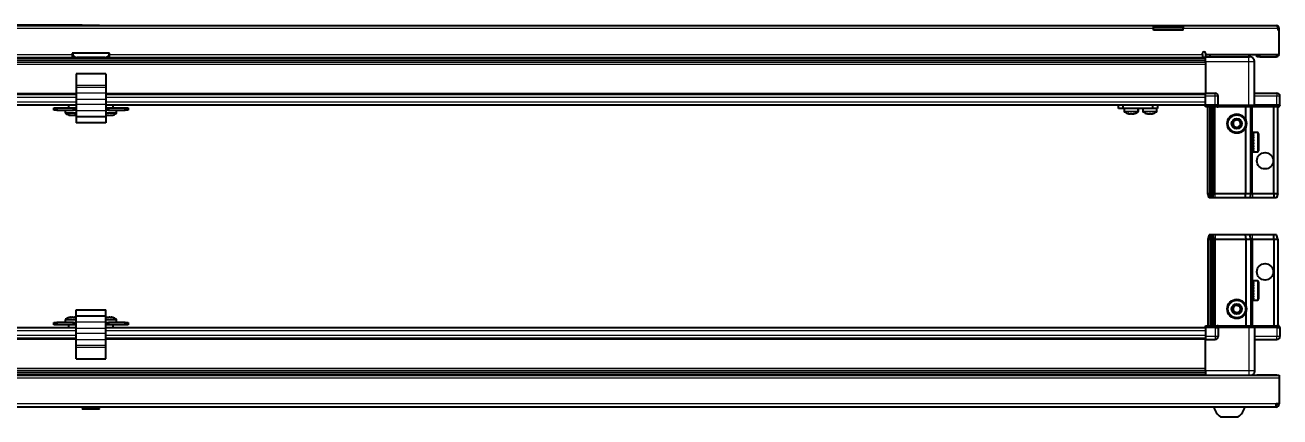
# Model space of a CAD drawing. Header units: millimetres. Extents: x 1132 to 5295, y 613 to 1952.
# Drawn here: x 2068 to 2912, y 613 to 877 of the extents above; entities that cross this region are included whole.
import ezdxf

# ---------------------------------------------------------------- set-up
doc = ezdxf.new("R2010")
doc.units = ezdxf.units.MM
doc.layers.add('FORMAT', color=7, linetype='Continuous')
doc.styles.add('SLDTEXTSTYLE0', font='TXT', dxfattribs={"width": 0.75})
doc.dimstyles.new('SLDDIMSTYLE0', dxfattribs={"dimtxt": 20, "dimasz": 10, "dimexe": 0, "dimexo": 0.0625, "dimgap": 5, "dimtad": 2, "dimdec": 1, "dimrnd": 1e-09, "dimzin": 12, "dimdsep": 46, "dimtxsty": 'SLDTEXTSTYLE0', "dimsah": 1, "dimcen": 0.09, "dimadec": 0, "dimazin": 3, "dimtfac": 1, "dimtofl": 0, "dimtmove": 0, "dimatfit": 3, "dimfxl": 0, "dimfrac": 2, "dimtolj": 1, "dimtzin": 12, "dimarcsym": 0})

# ---------------------------------------------------------------- blocks, each defined once
blk = doc.blocks.new('_D_9')
at = {"layer": 'FORMAT'}
for p, q in [((2106.69, 876.98), (1245.49, 876.98)), ((1246.49, 876.98), (1246.49, 619.98)), ((1315.08, 619.98), (1245.49, 619.98))]:
    blk.add_line(p, q, dxfattribs=at)
for points in [[(1246.49, 876.98), (1244.95, 866.98), (1248.03, 866.98)], [(1246.49, 619.98), (1248.03, 629.98), (1244.95, 629.98)]]:
    blk.add_solid(points, dxfattribs=at)
at = {"layer": 'FORMAT', "insert": (1220.71, 726.31), "char_height": 20, "attachment_point": 1, "rotation": 90, "style": 'SLDTEXTSTYLE0'}
blk.add_mtext('257', dxfattribs=at)

msp = doc.modelspace()

# ---------------------------------------------------------------- linework, layer by layer
at = {"color": 7, "linetype": 'Continuous', "lineweight": 25}
for p, q in [((1397.49, 876.68), (2827.49, 876.68)), ((2106.7, 876.98), (2106.7, 876.68)), ((2106.7, 876.98), (2118.27, 876.98)), ((2118.27, 876.68), (2118.27, 876.98)), ((2827.49, 874.58), (2827.49, 876.68)), ((2827.49, 876.68), (2837.49, 876.68)), ((2837.49, 875.18), (2827.49, 875.18)), ((2827.49, 873.68), (2827.49, 874.58)), ((2847.49, 873.68), (2827.49, 873.68)), ((2837.49, 876.68), (2847.49, 876.68)), ((2847.49, 875.18), (2837.49, 875.18)), ((2847.49, 876.68), (2910.39, 876.68)), ((2847.49, 876.68), (2847.49, 874.58)), ((2847.49, 873.68), (2847.49, 874.58)), ((2910.99, 874.58), (2910.99, 873.68)), ((2910.99, 874.58), (2911.99, 874.58)), ((2911.99, 873.68), (2910.99, 873.68)), ((2911.99, 873.68), (2911.99, 874.58)), ((2911.99, 857.18), (2911.99, 873.68)), ((2862.49, 853.24), (1362.49, 853.24)), ((2862.49, 853.2), (1362.49, 853.2)), ((1364.49, 855.18), (2099.99, 855.18)), ((1388.61, 855.03), (2836.37, 855.03)), ((2124.99, 858.18), (2099.99, 858.18)), ((2099.99, 858.18), (2099.99, 857.28)), ((2099.99, 857.28), (2099.99, 855.18)), ((2121.99, 855.18), (2102.99, 855.18)), ((2124.99, 857.28), (2124.99, 858.18)), ((2124.99, 855.18), (2124.99, 857.28)), ((2124.99, 855.18), (2860.49, 855.18)), ((2830.99, 855.18), (2830.99, 855.03)), ((2831.1, 855.18), (2831.1, 855.03)), ((2831.28, 855.18), (2831.28, 855.03)), ((2831.79, 855.18), (2831.79, 855.03)), ((2832.18, 855.18), (2832.18, 855.03)), ((2833.04, 855.18), (2833.04, 855.03)), ((2833.6, 855.18), (2833.6, 855.03)), ((2834.72, 855.18), (2834.72, 855.03)), ((2835.4, 855.18), (2835.4, 855.03)), ((2836.37, 855.03), (2836.67, 855.03)), ((2836.67, 855.18), (2836.67, 855.03)), ((2836.67, 855.03), (2837.41, 855.03)), ((2836.67, 855.03), (2836.67, 855.03)), ((2836.93, 855.18), (2836.93, 855.03)), ((2837.41, 855.18), (2837.41, 855.03)), ((2837.41, 855.03), (2838.7, 855.03)), ((2838.61, 855.03), (2862.49, 855.03)), ((2838.7, 855.18), (2838.7, 855.03)), ((2838.79, 855.18), (2838.79, 855.03)), ((2839.42, 855.18), (2839.42, 855.03)), ((2840.62, 855.18), (2840.62, 855.03)), ((2841.24, 855.18), (2841.24, 855.03)), ((2842.22, 855.18), (2842.22, 855.03)), ((2842.7, 855.18), (2842.7, 855.03)), ((2843.37, 855.18), (2843.37, 855.03)), ((2843.64, 855.18), (2843.64, 855.03)), ((2843.94, 855.18), (2843.94, 855.03)), ((2843.99, 855.03), (2843.99, 855.18)), ((2843.99, 855.18), (2843.99, 855.03)), ((2860.49, 857.28), (2860.49, 858.03)), ((2860.49, 857.28), (2860.49, 855.18)), ((2862.49, 858.03), (2862.49, 857.18)), ((2862.49, 857.18), (2911.99, 857.18)), ((2862.49, 857.18), (2862.49, 855.68)), ((2862.49, 855.68), (2891.49, 855.68)), ((2865.24, 857.18), (2865.24, 855.68)), ((2891.74, 855.68), (2891.74, 857.18)), ((2896.99, 855.68), (2896.99, 857.18)), ((2898.99, 855.68), (2896.99, 855.68)), ((2898.99, 855.68), (2909.89, 855.68)), ((2862.49, 852.18), (2862.49, 831.18)), ((2895.49, 823.18), (2895.49, 852.18)), ((2122.49, 844.13), (2102.49, 844.13)), ((2102.49, 844.13), (2102.49, 836.4)), ((2102.49, 836.4), (2102.49, 834.96)), ((2122.49, 844.13), (2122.49, 836.4)), ((2122.49, 836.4), (2122.49, 834.96)), ((1362.49, 830.53), (2102.49, 830.53)), ((2102.49, 834.96), (2102.49, 831.19)), ((2102.49, 831.19), (2102.49, 826.86)), ((2122.49, 834.96), (2122.49, 831.19)), ((2122.49, 831.19), (2122.49, 826.86)), ((2122.49, 830.53), (2862.49, 830.53)), ((2862.49, 831.18), (2868.99, 831.18)), ((2862.49, 829.18), (2862.49, 831.18)), ((2862.49, 823.18), (2862.49, 829.18)), ((2870.99, 823.18), (2870.99, 829.18)), ((2895.49, 831.18), (2910.49, 831.18)), ((2912.49, 823.18), (2912.49, 829.18)), ((1362.49, 823.33), (2102.49, 823.33)), ((2087.49, 819.83), (2087.49, 821.33)), ((2087.49, 821.33), (2089.49, 821.33)), ((2089.49, 819.83), (2087.49, 819.83)), ((2089.49, 821.33), (2089.49, 819.83)), ((2089.49, 821.33), (2100.74, 821.33)), ((2089.49, 819.83), (2100.74, 819.83)), ((2095.24, 819.83), (2095.24, 817.92)), ((2097.49, 823.33), (2097.49, 821.33)), ((2100.74, 819.83), (2100.74, 821.33)), ((2100.74, 821.33), (2102.49, 821.33)), ((2102.49, 819.83), (2100.74, 819.83)), ((2102.49, 826.86), (2102.49, 823.64)), ((2102.49, 823.64), (2102.49, 819.31)), ((2102.49, 819.31), (2102.49, 815.33)), ((2122.49, 826.86), (2122.49, 823.64)), ((2122.49, 823.64), (2122.49, 819.31)), ((2122.49, 823.33), (2862.49, 823.33)), ((2122.49, 821.33), (2124.24, 821.33)), ((2124.24, 819.83), (2122.49, 819.83)), ((2122.49, 819.31), (2122.49, 815.33)), ((2124.24, 821.33), (2124.24, 819.83)), ((2124.24, 821.33), (2135.49, 821.33)), ((2124.24, 819.83), (2135.49, 819.83)), ((2127.49, 821.33), (2127.49, 823.33)), ((2129.74, 817.92), (2129.74, 819.83)), ((2135.49, 819.83), (2135.49, 821.33)), ((2135.49, 821.33), (2137.49, 821.33)), ((2137.49, 819.83), (2135.49, 819.83)), ((2137.49, 821.33), (2137.49, 819.83)), ((2803.84, 820.83), (2803.84, 823.33)), ((2806.84, 820.83), (2803.84, 820.83)), ((2806.84, 823.33), (2806.84, 820.83)), ((2827.04, 820.83), (2806.84, 820.83)), ((2807.69, 820.83), (2807.69, 818.92)), ((2817.19, 818.92), (2817.19, 820.83)), ((2817.24, 818.92), (2817.24, 820.83)), ((2820.19, 820.83), (2820.19, 818.92)), ((2827.04, 820.83), (2827.04, 823.33)), ((2830.04, 820.83), (2827.04, 820.83)), ((2829.69, 818.92), (2829.69, 820.83)), ((2830.04, 823.33), (2830.04, 820.83)), ((2862.49, 823.18), (2868.99, 823.18)), ((2862.49, 823.18), (2862.49, 822.85)), ((2862.49, 823.18), (2862.49, 823.18)), ((2868.99, 823.18), (2862.49, 823.18)), ((2862.49, 821.98), (2862.49, 822.85)), ((2862.49, 822.85), (2862.49, 822.85)), ((2862.49, 822.85), (2868.99, 822.85)), ((2870.31, 821.98), (2862.49, 821.98)), ((2863.99, 763.68), (2863.99, 821.98)), ((2865.49, 763.68), (2865.49, 821.98)), ((2866.99, 763.68), (2866.99, 821.98)), ((2867.99, 763.68), (2867.99, 821.98)), ((2870.99, 823.18), (2868.99, 823.18)), ((2870.31, 821.98), (2870.99, 821.98)), ((2870.99, 823.18), (2870.99, 821.98)), ((2870.99, 823.18), (2871.19, 823.18)), ((2871.19, 821.98), (2870.99, 821.98)), ((2871.19, 823.18), (2891.49, 823.18)), ((2891.49, 821.98), (2871.19, 821.98)), ((2889.49, 813.18), (2889.49, 821.98)), ((2891.49, 823.18), (2895.49, 823.18)), ((2895.49, 821.98), (2891.49, 821.98)), ((2892.99, 763.68), (2892.99, 821.98)), ((2895.49, 823.18), (2895.49, 821.98)), ((2895.49, 823.18), (2895.69, 823.18)), ((2895.69, 821.98), (2895.49, 821.98)), ((2895.69, 823.18), (2910.49, 823.18)), ((2910.49, 823.18), (2895.69, 823.18)), ((2910.49, 821.98), (2895.69, 821.98)), ((2908.49, 763.68), (2908.49, 821.98)), ((2912.49, 823.18), (2910.49, 823.18)), ((2910.49, 821.98), (2911.99, 821.98)), ((2910.99, 763.68), (2910.99, 821.98)), ((2911.99, 821.98), (2912.49, 822.85)), ((2912.49, 823.18), (2912.49, 822.85)), ((2122.49, 815.33), (2102.49, 815.33)), ((2102.49, 815.33), (2102.49, 811.33)), ((2122.49, 811.33), (2102.49, 811.33)), ((2122.49, 816.53), (2122.74, 816.45)), ((2122.49, 815.33), (2122.49, 811.33)), ((2889.49, 763.68), (2889.49, 808.18)), ((2893.02, 802.18), (2892.99, 802.18)), ((2893.5, 801.49), (2893.02, 802.18)), ((2893.02, 802.18), (2893.02, 801.14)), ((2893.99, 802.18), (2893.5, 801.49)), ((2893.99, 802.18), (2893.99, 801.14)), ((2894.49, 802.58), (2894.39, 802.58)), ((2894.39, 802.58), (2894.39, 793.78)), ((2897.39, 804.68), (2894.49, 804.68)), ((2894.49, 804.68), (2894.49, 804.67)), ((2894.99, 804.67), (2894.49, 804.67)), ((2894.49, 804.67), (2894.49, 804.59)), ((2894.49, 804.59), (2894.49, 804.25)), ((2894.99, 804.59), (2894.49, 804.59)), ((2894.99, 804.25), (2894.49, 804.25)), ((2894.49, 804.25), (2894.49, 803.94)), ((2894.49, 803.94), (2894.49, 803.23)), ((2894.99, 803.94), (2894.49, 803.94)), ((2894.99, 803.23), (2894.49, 803.23)), ((2894.49, 803.23), (2894.49, 802.73)), ((2894.49, 802.73), (2894.49, 801.71)), ((2894.99, 802.73), (2894.49, 802.73)), ((2894.99, 804.59), (2894.99, 804.67)), ((2894.99, 803.94), (2894.99, 804.25)), ((2894.99, 802.73), (2894.99, 803.23)), ((2898.19, 803.88), (2898.19, 802.39)), ((2898.19, 802.39), (2898.19, 792.48)), ((2892.99, 794.18), (2893.02, 794.18)), ((2893.02, 801.14), (2893.02, 794.18)), ((2893.02, 794.18), (2893.5, 794.87)), ((2893.5, 801.49), (2893.5, 800.63)), ((2893.5, 800.63), (2893.5, 794.87)), ((2893.5, 794.87), (2893.99, 794.18)), ((2893.99, 801.14), (2893.99, 794.18)), ((2894.39, 793.78), (2894.49, 793.78)), ((2894.99, 801.71), (2894.49, 801.71)), ((2894.49, 801.71), (2894.49, 801.07)), ((2894.49, 801.07), (2894.49, 799.86)), ((2894.99, 801.07), (2894.49, 801.07)), ((2894.99, 799.86), (2894.49, 799.86)), ((2894.49, 799.86), (2894.49, 799.31)), ((2894.99, 799.31), (2894.49, 799.31)), ((2894.49, 799.13), (2894.49, 797.83)), ((2894.99, 799.13), (2894.49, 799.13)), ((2894.99, 797.83), (2894.49, 797.83)), ((2894.99, 797.45), (2894.49, 797.45)), ((2894.49, 797.45), (2894.49, 797.1)), ((2894.99, 797.1), (2894.49, 797.1)), ((2894.49, 797.1), (2894.49, 795.84)), ((2894.99, 795.84), (2894.49, 795.84)), ((2894.49, 795.84), (2894.49, 795.17)), ((2894.49, 795.17), (2894.49, 794.08)), ((2894.99, 795.17), (2894.49, 795.17)), ((2894.99, 794.08), (2894.49, 794.08)), ((2894.49, 794.08), (2894.49, 793.54)), ((2894.99, 801.07), (2894.99, 801.71)), ((2894.99, 799.13), (2894.99, 799.86)), ((2894.99, 797.1), (2894.99, 797.83)), ((2894.99, 795.17), (2894.99, 795.84)), ((2894.99, 793.54), (2894.99, 794.08)), ((2894.49, 793.54), (2894.49, 792.72)), ((2894.99, 793.54), (2894.49, 793.54)), ((2894.99, 792.72), (2894.49, 792.72)), ((2894.49, 792.72), (2894.49, 792.36)), ((2894.49, 792.36), (2894.49, 791.9)), ((2894.99, 792.36), (2894.49, 792.36)), ((2894.99, 791.9), (2894.49, 791.9)), ((2894.49, 791.9), (2894.49, 791.75)), ((2894.49, 791.75), (2894.49, 791.68)), ((2894.99, 791.75), (2894.49, 791.75)), ((2894.49, 791.68), (2897.39, 791.68)), ((2894.99, 792.36), (2894.99, 792.72)), ((2894.99, 791.75), (2894.99, 791.9)), ((2864.79, 760.68), (2863.99, 763.68)), ((2863.99, 763.68), (2865.49, 763.68)), ((2865.94, 760.68), (2864.79, 760.68)), ((2865.49, 763.68), (2866.99, 763.68)), ((2865.94, 760.68), (2865.49, 763.68)), ((2866.44, 760.68), (2865.94, 760.68)), ((2866.44, 760.68), (2866.99, 763.68)), ((2867.18, 760.68), (2866.44, 760.68)), ((2866.99, 763.68), (2867.99, 763.68)), ((2867.18, 760.68), (2867.99, 763.68)), ((2868.99, 760.68), (2867.18, 760.68)), ((2867.99, 763.68), (2868.99, 763.68)), ((2868.99, 763.68), (2889.49, 763.68)), ((2889.16, 760.68), (2868.99, 760.68)), ((2889.16, 760.68), (2889.49, 763.68)), ((2892.18, 760.68), (2889.16, 760.68)), ((2889.49, 763.68), (2892.99, 763.68)), ((2892.99, 763.68), (2892.18, 760.68)), ((2893.99, 760.68), (2892.18, 760.68)), ((2892.99, 763.68), (2893.99, 763.68)), ((2893.99, 763.68), (2908.49, 763.68)), ((2908.33, 760.68), (2893.99, 760.68)), ((2908.49, 763.68), (2908.33, 760.68)), ((2910.18, 760.68), (2908.33, 760.68)), ((2908.49, 763.68), (2910.99, 763.68)), ((2910.99, 763.68), (2910.18, 760.68)), ((2864.79, 735.98), (2863.99, 732.98)), ((2865.94, 735.98), (2864.79, 735.98)), ((2865.94, 735.98), (2865.49, 732.98)), ((2866.44, 735.98), (2865.94, 735.98)), ((2866.44, 735.98), (2866.99, 732.98)), ((2867.18, 735.98), (2866.44, 735.98)), ((2867.18, 735.98), (2867.99, 732.98)), ((2868.99, 735.98), (2867.18, 735.98)), ((2889.16, 735.98), (2868.99, 735.98)), ((2889.16, 735.98), (2889.49, 732.98)), ((2892.18, 735.98), (2889.16, 735.98)), ((2892.99, 732.98), (2892.18, 735.98)), ((2893.99, 735.98), (2892.18, 735.98)), ((2908.33, 735.98), (2893.99, 735.98)), ((2908.49, 732.98), (2908.33, 735.98)), ((2910.18, 735.98), (2908.33, 735.98)), ((2910.99, 732.98), (2910.18, 735.98)), ((2863.99, 732.98), (2865.49, 732.98)), ((2863.99, 732.98), (2863.99, 674.68)), ((2865.49, 732.98), (2866.99, 732.98)), ((2865.49, 732.98), (2865.49, 674.68)), ((2866.99, 732.98), (2867.99, 732.98)), ((2866.99, 732.98), (2866.99, 674.68)), ((2867.99, 732.98), (2867.99, 674.68)), ((2867.99, 732.98), (2868.99, 732.98)), ((2868.99, 732.98), (2889.49, 732.98)), ((2889.49, 732.98), (2889.49, 688.48)), ((2889.49, 732.98), (2892.99, 732.98)), ((2892.99, 732.98), (2892.99, 674.68)), ((2892.99, 732.98), (2893.99, 732.98)), ((2893.99, 732.98), (2908.49, 732.98)), ((2908.49, 732.98), (2908.49, 674.68)), ((2908.49, 732.98), (2910.99, 732.98)), ((2910.99, 732.98), (2910.99, 674.68)), ((2893.02, 702.48), (2892.99, 702.48)), ((2893.5, 701.79), (2893.02, 702.48)), ((2893.02, 702.48), (2893.02, 694.48)), ((2893.99, 702.48), (2893.5, 701.79)), ((2893.5, 701.79), (2893.5, 695.17)), ((2893.99, 702.48), (2893.99, 694.48)), ((2894.49, 702.88), (2894.39, 702.88)), ((2894.39, 702.88), (2894.39, 694.08)), ((2897.39, 704.98), (2894.49, 704.98)), ((2894.99, 704.98), (2894.49, 704.98)), ((2894.49, 704.98), (2894.49, 704.93)), ((2894.49, 704.93), (2894.49, 704.65)), ((2894.99, 704.93), (2894.49, 704.93)), ((2894.99, 704.65), (2894.49, 704.65)), ((2894.49, 704.65), (2894.49, 704.37)), ((2894.99, 704.37), (2894.49, 704.37)), ((2894.49, 704.37), (2894.49, 703.71)), ((2894.99, 703.71), (2894.49, 703.71)), ((2894.49, 703.71), (2894.49, 703.24)), ((2894.49, 703.24), (2894.49, 702.26)), ((2894.99, 703.24), (2894.49, 703.24)), ((2894.99, 702.26), (2894.49, 702.26)), ((2894.49, 702.26), (2894.49, 701.64)), ((2894.49, 701.64), (2894.49, 700.44)), ((2894.99, 701.64), (2894.49, 701.64)), ((2894.99, 704.93), (2894.99, 704.98)), ((2894.99, 704.37), (2894.99, 704.65)), ((2894.99, 703.24), (2894.99, 703.71)), ((2894.99, 701.64), (2894.99, 702.26)), ((2898.19, 704.18), (2898.19, 692.78)), ((2892.99, 694.48), (2893.02, 694.48)), ((2893.02, 694.48), (2893.5, 695.17)), ((2893.5, 695.17), (2893.99, 694.48)), ((2894.39, 694.08), (2894.49, 694.08)), ((2894.99, 700.44), (2894.49, 700.44)), ((2894.49, 700.44), (2894.49, 699.81)), ((2894.99, 699.81), (2894.49, 699.81)), ((2894.49, 699.73), (2894.49, 698.43)), ((2894.99, 699.73), (2894.49, 699.73)), ((2894.99, 698.43), (2894.49, 698.43)), ((2894.99, 697.95), (2894.49, 697.95)), ((2894.49, 697.95), (2894.49, 697.69)), ((2894.49, 697.69), (2894.49, 696.42)), ((2894.99, 697.69), (2894.49, 697.69)), ((2894.99, 696.42), (2894.49, 696.42)), ((2894.49, 696.42), (2894.49, 695.74)), ((2894.49, 695.74), (2894.49, 694.62)), ((2894.99, 695.74), (2894.49, 695.74)), ((2894.99, 694.62), (2894.49, 694.62)), ((2894.49, 694.62), (2894.49, 694.05)), ((2894.49, 694.05), (2894.49, 693.19)), ((2894.99, 694.05), (2894.49, 694.05)), ((2894.99, 693.19), (2894.49, 693.19)), ((2894.49, 693.19), (2894.49, 692.8)), ((2894.49, 692.8), (2894.49, 692.28)), ((2894.99, 692.8), (2894.49, 692.8)), ((2894.99, 699.73), (2894.99, 700.44)), ((2894.99, 697.69), (2894.99, 698.43)), ((2894.99, 695.74), (2894.99, 696.42)), ((2894.99, 694.05), (2894.99, 694.62)), ((2894.99, 692.8), (2894.99, 693.19)), ((2102.49, 685.33), (2122.49, 685.33)), ((2102.49, 681.33), (2102.49, 685.33)), ((2122.49, 681.33), (2122.49, 685.33)), ((2894.99, 692.28), (2894.49, 692.28)), ((2894.49, 692.28), (2894.49, 692.1)), ((2894.49, 692.1), (2894.49, 691.98)), ((2894.99, 692.1), (2894.49, 692.1)), ((2894.49, 691.98), (2897.39, 691.98)), ((2894.99, 692.1), (2894.99, 692.28)), ((2087.49, 675.33), (2087.49, 676.83)), ((2087.49, 676.83), (2089.49, 676.83)), ((2089.49, 676.83), (2089.49, 675.33)), ((2100.74, 676.83), (2089.49, 676.83)), ((2095.24, 678.74), (2095.24, 676.83)), ((2100.74, 675.33), (2100.74, 676.83)), ((2100.74, 676.83), (2102.49, 676.83)), ((2101.16, 680.32), (2101.16, 680.31)), ((2102.49, 681.33), (2122.49, 681.33)), ((2102.49, 677.35), (2102.49, 681.33)), ((2102.49, 673.02), (2102.49, 677.35)), ((2122.49, 677.35), (2122.49, 681.33)), ((2122.49, 673.02), (2122.49, 677.35)), ((2122.49, 676.83), (2124.24, 676.83)), ((2124.24, 676.83), (2124.24, 675.33)), ((2135.49, 676.83), (2124.24, 676.83)), ((2126.16, 680.32), (2126.16, 680.31)), ((2129.74, 676.83), (2129.74, 678.74)), ((2135.49, 675.33), (2135.49, 676.83)), ((2135.49, 676.83), (2137.49, 676.83)), ((2137.49, 676.83), (2137.49, 675.33)), ((2889.49, 683.48), (2889.49, 674.68)), ((2102.49, 673.33), (1362.49, 673.33)), ((2089.49, 675.33), (2087.49, 675.33)), ((2100.74, 675.33), (2089.49, 675.33)), ((2097.49, 675.33), (2097.49, 673.33)), ((2102.49, 675.33), (2100.74, 675.33)), ((2102.49, 669.8), (2102.49, 673.02)), ((2102.49, 665.47), (2102.49, 669.8)), ((2124.24, 675.33), (2122.49, 675.33)), ((2862.49, 673.33), (2122.49, 673.33)), ((2122.49, 669.8), (2122.49, 673.02)), ((2122.49, 665.47), (2122.49, 669.8)), ((2135.49, 675.33), (2124.24, 675.33)), ((2127.49, 673.33), (2127.49, 675.33)), ((2137.49, 675.33), (2135.49, 675.33)), ((2862.49, 674.68), (2870.31, 674.68)), ((2862.49, 673.81), (2862.49, 674.68)), ((2862.49, 673.48), (2862.49, 673.81)), ((2868.99, 673.81), (2862.49, 673.81)), ((2868.99, 673.48), (2862.49, 673.48)), ((2862.49, 673.48), (2862.49, 667.48)), ((2862.49, 667.48), (2862.49, 665.48)), ((2868.99, 673.48), (2870.99, 673.48)), ((2870.99, 673.48), (2868.99, 673.48)), ((2870.99, 674.68), (2870.31, 674.68)), ((2870.99, 673.48), (2870.99, 674.68)), ((2870.99, 674.68), (2871.19, 674.68)), ((2871.19, 673.48), (2870.99, 673.48)), ((2870.99, 673.48), (2870.99, 667.48)), ((2871.19, 674.68), (2891.49, 674.68)), ((2891.49, 673.48), (2871.19, 673.48)), ((2891.49, 674.68), (2895.49, 674.68)), ((2895.49, 673.48), (2891.49, 673.48)), ((2895.49, 673.48), (2895.49, 674.68)), ((2895.49, 674.68), (2895.69, 674.68)), ((2895.69, 673.48), (2895.49, 673.48)), ((2895.49, 673.48), (2895.49, 644.48)), ((2895.69, 674.68), (2910.49, 674.68)), ((2910.49, 673.48), (2895.69, 673.48)), ((2911.99, 674.68), (2910.49, 674.68)), ((2910.49, 673.48), (2912.49, 673.48)), ((2912.49, 673.81), (2911.99, 674.68)), ((2912.49, 673.81), (2911.99, 674.68)), ((2912.49, 673.48), (2912.49, 673.81)), ((2912.49, 673.48), (2912.49, 673.81)), ((2912.49, 673.48), (2912.49, 673.48)), ((2912.49, 673.48), (2912.49, 667.48)), ((2102.49, 666.13), (1362.49, 666.13)), ((2102.49, 661.7), (2102.49, 665.47)), ((2102.49, 660.26), (2102.49, 661.7)), ((2102.49, 652.53), (2102.49, 660.26)), ((2862.49, 666.13), (2122.49, 666.13)), ((2122.49, 661.7), (2122.49, 665.47)), ((2122.49, 660.26), (2122.49, 661.7)), ((2122.49, 652.53), (2122.49, 660.26)), ((2862.49, 665.48), (2868.99, 665.48)), ((2862.49, 644.48), (2862.49, 665.48)), ((2895.49, 665.48), (2910.49, 665.48)), ((2102.49, 652.53), (2122.49, 652.53)), ((1362.49, 643.46), (2862.49, 643.46)), ((1362.49, 643.42), (2862.49, 643.42)), ((1312.99, 641.48), (2911.99, 641.48)), ((2836.37, 641.63), (1388.61, 641.63)), ((2830.99, 641.48), (2830.99, 641.63)), ((2831.16, 641.48), (2831.16, 641.63)), ((2831.37, 641.48), (2831.37, 641.63)), ((2831.93, 641.48), (2831.93, 641.63)), ((2832.35, 641.48), (2832.35, 641.63)), ((2833.25, 641.48), (2833.25, 641.63)), ((2833.83, 641.48), (2833.83, 641.63)), ((2834.98, 641.48), (2834.98, 641.63)), ((2835.67, 641.48), (2835.67, 641.63)), ((2836.95, 641.63), (2836.37, 641.63)), ((2836.95, 641.48), (2836.95, 641.63)), ((2836.96, 641.63), (2836.95, 641.63)), ((2837.69, 641.63), (2836.96, 641.63)), ((2837.13, 641.48), (2837.13, 641.63)), ((2837.63, 641.48), (2837.63, 641.63)), ((2837.69, 641.48), (2837.69, 641.63)), ((2838.61, 641.63), (2837.69, 641.63)), ((2837.69, 641.63), (2837.69, 641.63)), ((2862.49, 641.63), (2838.61, 641.63)), ((2838.98, 641.48), (2838.98, 641.63)), ((2839.69, 641.48), (2839.69, 641.63)), ((2840.86, 641.48), (2840.86, 641.63)), ((2841.47, 641.48), (2841.47, 641.63)), ((2842.41, 641.48), (2842.41, 641.63)), ((2842.86, 641.48), (2842.86, 641.63)), ((2843.48, 641.48), (2843.48, 641.63)), ((2843.73, 641.48), (2843.73, 641.63)), ((2843.97, 641.48), (2843.97, 641.63)), ((2843.99, 641.48), (2843.99, 641.63)), ((2896.99, 641.58), (2909.89, 641.58)), ((2896.99, 641.58), (2896.99, 641.48)), ((2911.99, 641.48), (2911.99, 639.38)), ((2911.99, 639.38), (2911.99, 622.08)), ((2909.89, 619.98), (1315.09, 619.98)), ((2107.69, 619.98), (2106.7, 618.99)), ((2106.7, 618.99), (2106.7, 618.48)), ((2118.27, 618.99), (2106.7, 618.99)), ((2118.27, 618.48), (2106.7, 618.48)), ((2118.27, 618.99), (2117.29, 619.98)), ((2118.27, 618.48), (2118.27, 618.99)), ((2911.99, 622.08), (2909.89, 622.08)), ((2909.89, 619.98), (2909.89, 622.08)), ((2872.49, 613.38), (2884.49, 613.38))]:
    msp.add_line(p, q, dxfattribs=at)
at = {"color": 8, "linetype": 'Continuous', "lineweight": 18}
for p, q in [((2827.49, 874.58), (1397.49, 874.58)), ((2837.49, 876.68), (2837.49, 875.18)), ((2910.99, 874.58), (2847.49, 874.58)), ((2862.49, 854.44), (1362.49, 854.44)), ((1364.49, 857.28), (2099.99, 857.28)), ((2099.99, 855.68), (2101.33, 855.68)), ((2123.65, 855.68), (2124.99, 855.68)), ((2124.99, 857.28), (2860.49, 857.28)), ((2860.49, 855.68), (2862.49, 855.68)), ((2898.99, 857.18), (2898.99, 855.68)), ((2909.89, 857.18), (2909.89, 855.68)), ((1362.49, 852), (2862.49, 852)), ((2862.49, 850.58), (1362.49, 850.58)), ((2891.49, 852.18), (2862.49, 852.18)), ((2891.49, 823.18), (2891.49, 852.18)), ((2122.49, 836.4), (2102.49, 836.4)), ((1362.49, 831.18), (2102.49, 831.18)), ((1362.49, 828.53), (2102.49, 828.53)), ((2122.49, 834.96), (2102.49, 834.96)), ((2122.49, 831.19), (2102.49, 831.19)), ((2122.49, 831.18), (2862.49, 831.18)), ((2122.49, 828.53), (2862.49, 828.53)), ((2868.99, 829.18), (2862.49, 829.18)), ((2868.99, 829.18), (2868.99, 831.18)), ((2868.99, 823.18), (2868.99, 829.18)), ((2870.99, 829.18), (2868.99, 829.18)), ((2910.49, 829.18), (2895.49, 829.18)), ((2910.49, 831.18), (2910.49, 829.18)), ((2910.49, 823.18), (2910.49, 829.18)), ((2912.49, 829.18), (2910.49, 829.18)), ((1362.49, 825.33), (2102.49, 825.33)), ((2122.49, 826.86), (2102.49, 826.86)), ((2122.49, 823.64), (2102.49, 823.64)), ((2122.49, 819.31), (2102.49, 819.31)), ((2122.49, 825.33), (2862.49, 825.33)), ((2862.49, 823.18), (2862.49, 822.85)), ((2868.99, 823.18), (2868.99, 822.85)), ((2868.99, 763.68), (2868.99, 821.98)), ((2871.19, 823.18), (2871.19, 821.98)), ((2891.49, 823.18), (2891.49, 821.98)), ((2893.99, 802.18), (2893.99, 821.98)), ((2895.69, 823.18), (2895.69, 821.98)), ((2910.49, 823.18), (2910.49, 821.98)), ((2102.49, 817.92), (2095.24, 817.92)), ((2102.49, 817.55), (2095.43, 817.55)), ((2129.74, 817.92), (2122.49, 817.92)), ((2129.54, 817.55), (2122.49, 817.55)), ((2809.9, 818.92), (2807.69, 818.92)), ((2810, 818.55), (2807.88, 818.55)), ((2817.19, 818.92), (2809.9, 818.92)), ((2816.99, 818.55), (2810, 818.55)), ((2817.04, 818.55), (2816.99, 818.55)), ((2817.24, 818.92), (2817.19, 818.92)), ((2827.69, 818.92), (2820.19, 818.92)), ((2827.58, 818.55), (2820.38, 818.55)), ((2829.49, 818.55), (2827.58, 818.55)), ((2829.69, 818.92), (2827.69, 818.92)), ((2897.39, 804.68), (2897.39, 802.99)), ((2897.39, 802.99), (2897.39, 791.68)), ((2893.99, 763.68), (2893.99, 794.18)), ((2868.99, 760.68), (2868.99, 763.68)), ((2893.99, 763.68), (2893.99, 760.68)), ((2868.99, 735.98), (2868.99, 732.98)), ((2893.99, 732.98), (2893.99, 735.98)), ((2868.99, 732.98), (2868.99, 674.68)), ((2893.99, 732.98), (2893.99, 702.48)), ((2897.39, 704.98), (2897.39, 691.98)), ((2893.99, 694.48), (2893.99, 674.68)), ((2095.24, 678.74), (2099.99, 678.74)), ((2095.43, 679.11), (2099.99, 679.11)), ((2099.99, 679.11), (2102.49, 679.11)), ((2099.99, 678.74), (2102.49, 678.74)), ((2102.49, 677.35), (2122.49, 677.35)), ((2122.49, 679.11), (2124.99, 679.11)), ((2122.49, 678.74), (2124.99, 678.74)), ((2124.99, 679.11), (2129.54, 679.11)), ((2124.99, 678.74), (2129.74, 678.74)), ((2102.49, 671.33), (1362.49, 671.33)), ((2102.49, 668.13), (1362.49, 668.13)), ((2102.49, 673.02), (2122.49, 673.02)), ((2102.49, 669.8), (2122.49, 669.8)), ((2862.49, 671.33), (2122.49, 671.33)), ((2862.49, 668.13), (2122.49, 668.13)), ((2868.99, 667.48), (2862.49, 667.48)), ((2868.99, 673.48), (2868.99, 673.81)), ((2868.99, 673.48), (2868.99, 667.48)), ((2868.99, 667.48), (2868.99, 665.48)), ((2870.99, 667.48), (2868.99, 667.48)), ((2871.19, 674.68), (2871.19, 673.48)), ((2891.49, 673.48), (2891.49, 674.68)), ((2891.49, 673.48), (2891.49, 644.48)), ((2910.49, 667.48), (2895.49, 667.48)), ((2895.69, 674.68), (2895.69, 673.48)), ((2910.49, 673.48), (2910.49, 674.68)), ((2910.49, 673.48), (2910.49, 667.48)), ((2910.49, 665.48), (2910.49, 667.48)), ((2912.49, 667.48), (2910.49, 667.48)), ((2102.49, 665.48), (1362.49, 665.48)), ((2102.49, 665.47), (2122.49, 665.47)), ((2102.49, 661.7), (2122.49, 661.7)), ((2102.49, 660.26), (2122.49, 660.26)), ((2862.49, 665.48), (2122.49, 665.48)), ((1362.49, 646.08), (2862.49, 646.08)), ((2862.49, 644.66), (1362.49, 644.66)), ((1362.49, 642.22), (2862.49, 642.22)), ((2891.49, 644.48), (2862.49, 644.48)), ((2911.99, 639.38), (1312.99, 639.38)), ((2909.89, 641.48), (2909.89, 641.58)), ((2909.89, 622.08), (1315.09, 622.08))]:
    msp.add_line(p, q, dxfattribs=at)
at = {"color": 7, "linetype": 'Continuous', "lineweight": 25, "flags": 128}
for points in [[(2102.49, 680.13), (2102.48, 680.13), (2102.17, 680.23)], [(2122.84, 680.23), (2122.52, 680.14), (2122.49, 680.13)], [(2910.53, 641.48), (2910.3, 641.54), (2909.89, 641.58)]]:
    msp.add_lwpolyline(points, dxfattribs=at)
at = {"color": 7, "linetype": 'Continuous', "lineweight": 25}
for centre, radius in [((2883.49, 810.68), 6.5), ((2883.49, 810.68), 3.46), ((2902.49, 785.68), 5.5), ((2902.49, 710.98), 5.5), ((2883.49, 685.98), 6.5), ((2883.49, 685.98), 3.46)]:
    msp.add_circle(centre, radius, dxfattribs=at)
at = {"color": 8, "linetype": 'Continuous', "lineweight": 18}
for centre in [(2883.49, 810.68), (2883.49, 685.98)]:
    msp.add_circle(centre, 5.7, dxfattribs=at)
at = {"color": 7, "linetype": 'Continuous', "lineweight": 25}
for centre, radius, start, end in [((2102.99, 858.18), 3, 180, 270), ((2121.99, 858.18), 3, 270, 360), ((2861.49, 858.03), 1, 0, 180), ((2909.89, 857.78), 2.1, 270, 343.39845), ((2868.99, 829.18), 2, 0, 90), ((2910.49, 829.18), 2, 0, 90), ((2095.69, 817.92), 0.45, 180, 235.28209), ((2099.99, 824.13), 8, 235.28209, 259.10263), ((2099.99, 824.13), 8, 280.79755, 288.20996), ((2124.99, 824.13), 8, 286.33055, 304.71791), ((2129.29, 817.92), 0.45, 304.71791, 0), ((2808.14, 818.92), 0.45, 180, 235.28209), ((2812.44, 825.13), 8, 235.28209, 259.05401), ((2812.44, 825.13), 8, 280.84597, 304.71791), ((2812.49, 825.13), 8, 280.92113, 304.71791), ((2816.74, 818.92), 0.45, 304.71791, 0), ((2816.79, 818.92), 0.45, 304.71791, 0), ((2820.64, 818.92), 0.45, 180, 235.28209), ((2824.94, 825.13), 8, 235.28209, 258.92302), ((2824.94, 825.13), 8, 280.93918, 304.71791), ((2829.24, 818.92), 0.45, 304.71791, 0), ((2883.49, 810.68), 2.5, 118.29497, 178.29497), ((2883.49, 810.68), 2.5, 178.29497, 238.29497), ((2883.49, 810.68), 2.5, 58.29497, 118.29497), ((2883.49, 810.68), 2.5, 298.29497, 358.29497), ((2883.49, 810.68), 2.5, 358.29497, 58.29497), ((2883.49, 810.68), 2.5, 238.29497, 298.29497), ((2893.99, 802.58), 0.4, 270, 360), ((2897.39, 803.88), 0.8, 360, 90), ((2893.99, 793.78), 0.4, 0, 90), ((2897.39, 792.48), 0.8, 270, 0), ((2893.99, 702.88), 0.4, 270, 360), ((2897.39, 704.18), 0.8, 360, 90), ((2893.99, 694.08), 0.4, 0, 90), ((2897.39, 692.78), 0.8, 270, 0), ((2883.49, 685.98), 2.5, 134.67671, 194.67671), ((2883.49, 685.98), 2.5, 194.67671, 254.67671), ((2883.49, 685.98), 2.5, 74.67671, 134.67671), ((2883.49, 685.98), 2.5, 254.67671, 314.67671), ((2883.49, 685.98), 2.5, 14.67671, 74.67671), ((2883.49, 685.98), 2.5, 314.67671, 14.67671), ((2095.69, 678.74), 0.45, 124.71791, 180), ((2099.99, 672.53), 8, 105.59831, 124.71791), ((2124.99, 672.53), 8, 55.28209, 74.20809), ((2129.29, 678.74), 0.45, 0, 55.28209), ((2868.99, 667.48), 2, 270, 0), ((2910.49, 667.48), 2, 270, 0), ((2879.51, 623), 11.91, 194.70035, 233.8734), ((2877.46, 623), 11.91, 306.1266, 345.29965), ((2909.89, 622.08), 2.1, 270, 0), ((2909.89, 622.08), 0.6, 270, 0)]:
    msp.add_arc(centre, radius, start, end, dxfattribs=at)
for centre, start_param, end_param in [((2868.99, 819.38), 5.560451, 6.283185), ((2868.99, 677.28), 3.141593, 3.864327)]:
    msp.add_ellipse(centre, major_axis=(0, 3.46), ratio=0.57735, start_param=start_param, end_param=end_param, dxfattribs=at)
for points, knots in [([(2911.99, 874.58), (2911.96, 874.83), (2911.91, 875.33), (2911.52, 875.96), (2910.96, 876.45), (2910.5, 876.58), (2910.26, 876.65)], [0, 0, 0, 0, 0.260161, 0.506776, 0.753388, 1, 1, 1, 1]), ([(2910.39, 876.68), (2910.43, 876.65), (2910.52, 876.6), (2910.66, 876.21), (2910.79, 875.65), (2910.9, 875.07), (2910.97, 874.71), (2910.99, 874.58)], [0, 0, 0, 0, 0.230255, 0.448522, 0.666786, 0.88505, 1, 1, 1, 1]), ([(2862.49, 852.18), (2862.49, 852.57), (2862.49, 853.36), (2862.49, 854.41), (2862.49, 855.2), (2862.49, 855.62), (2862.49, 855.66), (2862.49, 855.68)], [0, 0, 0, 0, 0.214694, 0.429388, 0.644082, 0.858775, 1, 1, 1, 1]), ([(2891.49, 855.68), (2891.55, 855.68), (2891.69, 855.68), (2891.85, 855.68), (2891.97, 855.68), (2891.98, 855.68), (2891.99, 855.68)], [0, 0, 0, 0, 0.249394, 0.500333, 0.750167, 1, 1, 1, 1]), ([(2895.49, 852.18), (2895.44, 852.62), (2895.37, 853.3), (2894.93, 854.11), (2894.48, 854.67), (2893.92, 855.12), (2893.11, 855.56), (2892.43, 855.63), (2891.99, 855.68)], [0, 0, 0, 0, 0.239457, 0.368361, 0.5, 0.631639, 0.760543, 1, 1, 1, 1]), ([(2098.48, 816.27), (2098.48, 816.27), (2098.49, 816.27), (2098.36, 816.31), (2098.17, 816.37), (2098.04, 816.44), (2098.03, 816.45), (2098.03, 816.45), (2098.04, 816.45), (2098.06, 816.45), (2098.11, 816.44), (2098.31, 816.4), (2098.65, 816.32), (2099.07, 816.27), (2099.4, 816.27), (2099.62, 816.32), (2099.78, 816.38), (2099.89, 816.44), (2099.96, 816.45), (2099.98, 816.45), (2100, 816.45), (2100.03, 816.45), (2100.1, 816.43), (2100.26, 816.35), (2100.44, 816.28), (2100.84, 816.27), (2101.16, 816.3), (2101.48, 816.35), (2101.72, 816.41), (2101.86, 816.44), (2101.91, 816.45), (2101.93, 816.45), (2101.94, 816.45), (2101.95, 816.45), (2101.93, 816.43), (2101.78, 816.37), (2101.59, 816.3), (2101.47, 816.27), (2101.49, 816.27), (2101.49, 816.27)], [0, 0, 0, 0, 0.010799, 0.054362, 0.137099, 0.15773, 0.161505, 0.165316, 0.167859, 0.170396, 0.174819, 0.188446, 0.251902, 0.315848, 0.35385, 0.406145, 0.463793, 0.492715, 0.496339, 0.499215, 0.502116, 0.505467, 0.511813, 0.538479, 0.644372, 0.679317, 0.724599, 0.772938, 0.807614, 0.825041, 0.828665, 0.83233, 0.834886, 0.838106, 0.84395, 0.866804, 0.957112, 0.998502, 1, 1, 1, 1]), ([(2122.74, 816.45), (2122.74, 816.45), (2122.74, 816.45), (2122.75, 816.45), (2122.81, 816.43), (2123.11, 816.35), (2123.5, 816.28), (2123.76, 816.27), (2123.82, 816.3), (2123.82, 816.35), (2123.81, 816.41), (2123.81, 816.44), (2123.84, 816.45), (2123.85, 816.45), (2123.88, 816.45), (2123.9, 816.45), (2123.98, 816.43), (2124.23, 816.37), (2124.55, 816.29), (2124.98, 816.26), (2125.38, 816.29), (2125.71, 816.36), (2125.96, 816.43), (2126.07, 816.45), (2126.09, 816.45), (2126.11, 816.45), (2126.13, 816.45), (2126.15, 816.45), (2126.18, 816.41), (2126.15, 816.34), (2126.16, 816.29), (2126.28, 816.27), (2126.52, 816.29), (2126.78, 816.34), (2127, 816.39), (2127.1, 816.41), (2127.17, 816.43), (2127.21, 816.44), (2127.23, 816.45), (2127.24, 816.45), (2127.24, 816.45), (2127.24, 816.45)], [0, 0, 0, 0, 0.0019495, 0.0053008, 0.0116486, 0.0383202, 0.144236, 0.1791887, 0.2244806, 0.2728301, 0.3075137, 0.3249448, 0.3285691, 0.3322352, 0.3347919, 0.3380121, 0.3438576, 0.3667163, 0.4570446, 0.4984431, 0.5401837, 0.6174078, 0.6556324, 0.6604488, 0.663994, 0.6665702, 0.6691509, 0.6729829, 0.6832973, 0.7290539, 0.7975158, 0.8350667, 0.8727579, 0.9356307, 0.9590057, 0.9736265, 0.9831404, 0.9925345, 0.9961847, 0.9990266, 1, 1, 1, 1]), ([(2810.92, 817.28), (2810.91, 817.28), (2810.88, 817.28), (2810.67, 817.35), (2810.51, 817.41), (2810.45, 817.44), (2810.44, 817.45), (2810.44, 817.45), (2810.45, 817.45), (2810.47, 817.45), (2810.52, 817.44), (2810.74, 817.39), (2811.07, 817.32), (2811.45, 817.27), (2811.73, 817.27), (2811.99, 817.3), (2812.13, 817.37), (2812.26, 817.44), (2812.31, 817.45), (2812.33, 817.45), (2812.35, 817.45), (2812.38, 817.45), (2812.42, 817.44), (2812.54, 817.4), (2812.7, 817.32), (2812.95, 817.27), (2813.31, 817.27), (2813.68, 817.32), (2814.01, 817.38), (2814.24, 817.44), (2814.32, 817.45), (2814.34, 817.45), (2814.35, 817.45), (2814.35, 817.45), (2814.33, 817.43), (2814.17, 817.35), (2813.93, 817.27), (2813.94, 817.27), (2813.95, 817.27)], [0, 0, 0, 0, 0.024519, 0.105974, 0.133842, 0.147819, 0.153553, 0.156403, 0.15928, 0.16178, 0.166477, 0.181648, 0.254111, 0.300998, 0.335579, 0.379192, 0.462021, 0.482676, 0.486455, 0.490271, 0.492817, 0.495357, 0.499784, 0.513427, 0.576955, 0.640973, 0.679017, 0.731371, 0.789083, 0.818039, 0.821666, 0.824546, 0.82745, 0.830805, 0.837158, 0.863854, 0.969866, 1, 1, 1, 1]), ([(2823.41, 817.28), (2823.42, 817.28), (2823.47, 817.27), (2823.42, 817.29), (2823.3, 817.34), (2823.19, 817.39), (2823.14, 817.41), (2823.11, 817.43), (2823.09, 817.44), (2823.09, 817.45), (2823.1, 817.45), (2823.1, 817.45), (2823.11, 817.45)], [0, 0, 0, 0, 0.117513, 0.319182, 0.655587, 0.780657, 0.858887, 0.909792, 0.960055, 0.979586, 0.994792, 1, 1, 1, 1]), ([(2823.11, 817.45), (2823.11, 817.45), (2823.12, 817.45), (2823.16, 817.44), (2823.32, 817.41), (2823.61, 817.35), (2823.96, 817.29), (2824.29, 817.27), (2824.62, 817.28), (2824.83, 817.35), (2824.99, 817.41), (2825.07, 817.44), (2825.11, 817.45), (2825.14, 817.45), (2825.16, 817.45), (2825.18, 817.45), (2825.22, 817.44), (2825.33, 817.39), (2825.44, 817.32), (2825.64, 817.27), (2825.89, 817.27), (2826.28, 817.3), (2826.63, 817.37), (2826.9, 817.44), (2826.96, 817.45), (2826.98, 817.45), (2826.99, 817.45), (2826.99, 817.45), (2826.98, 817.44), (2826.88, 817.4), (2826.66, 817.33), (2826.45, 817.27), (2826.44, 817.27), (2826.44, 817.28)], [0, 0, 0, 0, 0.0033506, 0.0080628, 0.021119, 0.0794763, 0.1490118, 0.1929925, 0.2373326, 0.3338878, 0.3669223, 0.3834897, 0.3902874, 0.3936653, 0.3970754, 0.4000395, 0.4056074, 0.423591, 0.5094867, 0.5650663, 0.606058, 0.6577556, 0.7559406, 0.7804241, 0.7849037, 0.7894268, 0.7924448, 0.7954558, 0.8007042, 0.816876, 0.8921804, 0.9680663, 1, 1, 1, 1]), ([(2880.95, 809.31), (2880.96, 809.83), (2880.99, 810.79), (2881.02, 811.75), (2881.03, 812.2)], [0, 0, 0, 0, 0.534686, 1, 1, 1, 1]), ([(2881.03, 812.2), (2881.49, 812.44), (2882.34, 812.9), (2883.18, 813.35), (2883.57, 813.57)], [0, 0, 0, 0, 0.534686, 1, 1, 1, 1]), ([(2883.57, 813.57), (2883.68, 813.5), (2884.19, 813.18), (2885.04, 812.66), (2885.74, 812.23), (2886.03, 812.05)], [0, 0, 0, 0, 0.133125, 0.637099, 1, 1, 1, 1]), ([(2886.03, 812.05), (2886.01, 811.53), (2885.99, 810.57), (2885.96, 809.61), (2885.94, 809.16)], [0, 0, 0, 0, 0.534686, 1, 1, 1, 1]), ([(2883.4, 807.79), (2883.11, 807.98), (2882.41, 808.41), (2881.56, 808.93), (2881.05, 809.25), (2880.95, 809.31)], [0, 0, 0, 0, 0.362901, 0.866875, 1, 1, 1, 1]), ([(2885.94, 809.16), (2885.49, 808.92), (2884.64, 808.46), (2883.8, 808.01), (2883.4, 807.79)], [0, 0, 0, 0, 0.534686, 1, 1, 1, 1]), ([(2880.7, 686.74), (2881.07, 687.11), (2881.76, 687.78), (2882.44, 688.46), (2882.76, 688.77)], [0, 0, 0, 0, 0.534686, 1, 1, 1, 1]), ([(2881.44, 683.95), (2881.35, 684.28), (2881.14, 685.08), (2880.89, 686.04), (2880.74, 686.62), (2880.7, 686.74)], [0, 0, 0, 0, 0.3629006, 0.8668753, 1, 1, 1, 1]), ([(2884.22, 683.19), (2883.72, 683.32), (2882.79, 683.58), (2881.87, 683.83), (2881.44, 683.95)], [0, 0, 0, 0, 0.534686, 1, 1, 1, 1]), ([(2882.76, 688.77), (2883.25, 688.64), (2884.18, 688.38), (2885.11, 688.13), (2885.54, 688.01)], [0, 0, 0, 0, 0.534686, 1, 1, 1, 1]), ([(2886.27, 685.22), (2885.91, 684.85), (2885.22, 684.18), (2884.54, 683.5), (2884.22, 683.19)], [0, 0, 0, 0, 0.534686, 1, 1, 1, 1]), ([(2885.54, 688.01), (2885.57, 687.89), (2885.72, 687.31), (2885.98, 686.35), (2886.19, 685.55), (2886.27, 685.22)], [0, 0, 0, 0, 0.133125, 0.637099, 1, 1, 1, 1]), ([(2102.24, 680.21), (2102.24, 680.21), (2102.24, 680.21), (2102.21, 680.21), (2102.09, 680.25), (2101.83, 680.31), (2101.52, 680.37), (2101.29, 680.39), (2101.15, 680.37), (2101.16, 680.31), (2101.17, 680.25), (2101.16, 680.22), (2101.14, 680.21), (2101.12, 680.21), (2101.11, 680.21), (2101.08, 680.21), (2101.03, 680.22), (2100.82, 680.27), (2100.56, 680.34), (2100.2, 680.38), (2099.88, 680.39), (2099.5, 680.35), (2099.2, 680.28), (2098.97, 680.22), (2098.9, 680.21), (2098.88, 680.21), (2098.86, 680.21), (2098.84, 680.21), (2098.82, 680.22), (2098.8, 680.26), (2098.83, 680.34), (2098.79, 680.39), (2098.59, 680.39), (2098.29, 680.34), (2098, 680.28), (2097.8, 680.22), (2097.75, 680.21), (2097.75, 680.21)], [0, 0, 0, 0, 0.002839, 0.006832, 0.017896, 0.067347, 0.12627, 0.163538, 0.201111, 0.28293, 0.310923, 0.324962, 0.330722, 0.333584, 0.336474, 0.338986, 0.343704, 0.358943, 0.431729, 0.478826, 0.513562, 0.557369, 0.640569, 0.661316, 0.665112, 0.668945, 0.671502, 0.674054, 0.678501, 0.692205, 0.756016, 0.82032, 0.858535, 0.911123, 0.969093, 0.998178, 1, 1, 1, 1]), ([(2127.24, 680.21), (2127.24, 680.21), (2127.24, 680.21), (2127.21, 680.21), (2127.09, 680.25), (2126.83, 680.31), (2126.52, 680.37), (2126.29, 680.39), (2126.15, 680.37), (2126.16, 680.31), (2126.17, 680.25), (2126.16, 680.22), (2126.14, 680.21), (2126.12, 680.21), (2126.11, 680.21), (2126.08, 680.21), (2126.03, 680.22), (2125.82, 680.27), (2125.56, 680.34), (2125.2, 680.38), (2124.88, 680.39), (2124.5, 680.35), (2124.2, 680.28), (2123.97, 680.22), (2123.9, 680.21), (2123.88, 680.21), (2123.86, 680.21), (2123.84, 680.21), (2123.82, 680.22), (2123.8, 680.26), (2123.83, 680.34), (2123.79, 680.39), (2123.59, 680.39), (2123.29, 680.34), (2123, 680.28), (2122.8, 680.22), (2122.75, 680.21), (2122.75, 680.21)], [0, 0, 0, 0, 0.002839, 0.006832, 0.017896, 0.067347, 0.12627, 0.163538, 0.201111, 0.28293, 0.310923, 0.324962, 0.330722, 0.333584, 0.336474, 0.338986, 0.343704, 0.358943, 0.431729, 0.478826, 0.513562, 0.557369, 0.640569, 0.661316, 0.665112, 0.668945, 0.671502, 0.674054, 0.678501, 0.692205, 0.756016, 0.82032, 0.858535, 0.911123, 0.969093, 0.998178, 1, 1, 1, 1]), ([(2862.49, 644.48), (2862.49, 644.08), (2862.49, 643.29), (2862.49, 642.28), (2862.49, 641.65), (2862.49, 641.49), (2862.49, 641.48)], [0, 0, 0, 0, 0.32552, 0.65104, 0.97656, 1, 1, 1, 1]), ([(2895.49, 644.48), (2895.44, 644.04), (2895.37, 643.36), (2894.93, 642.55), (2894.48, 641.99), (2894.07, 641.63), (2893.81, 641.5), (2893.77, 641.48)], [0, 0, 0, 0, 0.3630185, 0.5584377, 0.7580039, 0.9575702, 1, 1, 1, 1])]:
    msp.add_open_spline(points, degree=3, knots=knots, dxfattribs=at)
at = {"color": 8, "linetype": 'Continuous', "lineweight": 18}
for points, knots in [([(2891.49, 852.18), (2891.49, 852.62), (2891.49, 853.3), (2891.49, 854.11), (2891.49, 854.67), (2891.49, 855.12), (2891.49, 855.56), (2891.49, 855.63), (2891.49, 855.68)], [0, 0, 0, 0, 0.239457, 0.368361, 0.5, 0.631639, 0.760543, 1, 1, 1, 1]), ([(2891.49, 644.48), (2891.49, 644.04), (2891.49, 643.36), (2891.49, 642.55), (2891.49, 641.99), (2891.49, 641.63), (2891.49, 641.5), (2891.49, 641.48)], [0, 0, 0, 0, 0.363018, 0.558438, 0.758004, 0.95757, 1, 1, 1, 1])]:
    msp.add_open_spline(points, degree=3, knots=knots, dxfattribs=at)
for points in [[(2895.49, 852.18), (2895.43, 852.18), (2895.31, 852.18), (2894.38, 852.18), (2893.06, 852.18), (2892.01, 852.18), (2891.49, 852.18)], [(2895.49, 644.48), (2895.43, 644.48), (2895.31, 644.48), (2894.38, 644.48), (2893.06, 644.48), (2892.01, 644.48), (2891.49, 644.48)]]:
    msp.add_open_spline(points, degree=3, dxfattribs=at)

# ---------------------------------------------------------------- dimensions: what is measured, and where the dimension line sits
at = {"layer": 'FORMAT'}
dim = msp.add_linear_dim(base=(1246.49, 619.98), p1=(2106.7, 876.98), p2=(1315.09, 619.98), angle=90, dimstyle='SLDDIMSTYLE0', dxfattribs=at)
dim.commit()
dim.dimension.update_dxf_attribs({"geometry": '_D_9', "text_midpoint": (1246.49, 748.48), "dimtype": 160})

doc.saveas('drawing.dxf')
